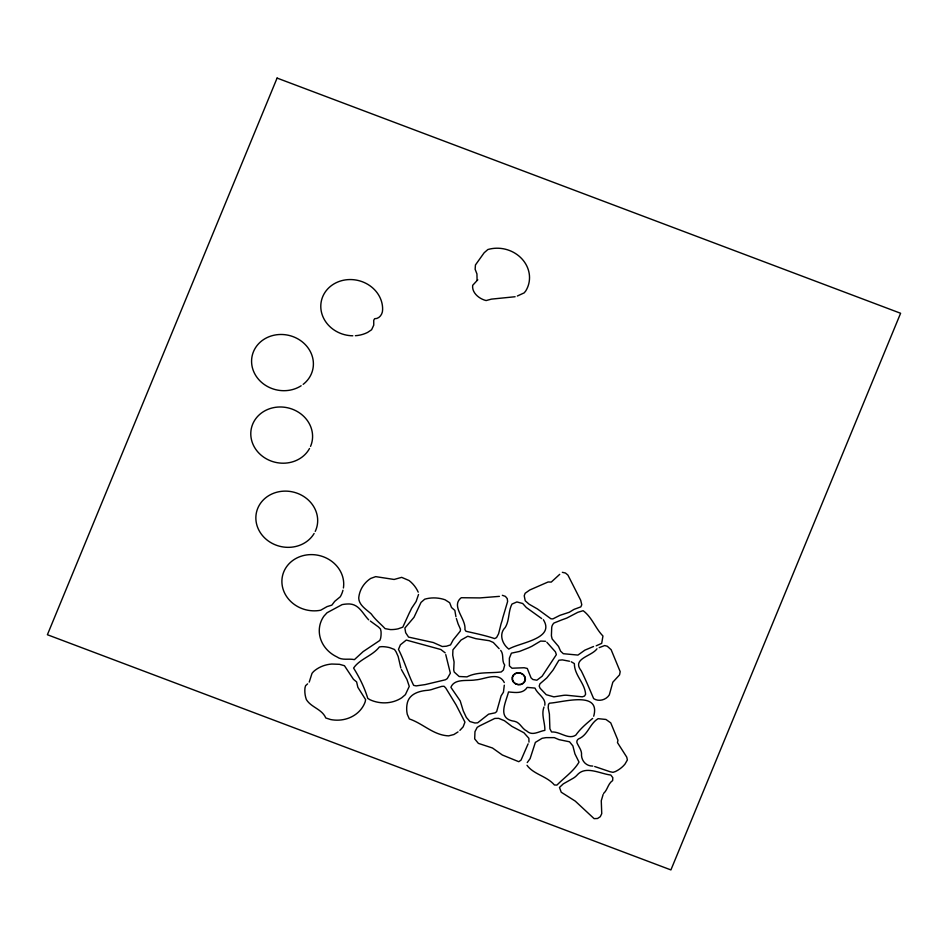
<?xml version="1.0" encoding="UTF-8"?>
<svg xmlns="http://www.w3.org/2000/svg" width="948" height="948" viewBox="0 0 948 948"><rect width="100%" height="100%" fill="white"/><g stroke="black" fill="none" stroke-linecap="round" stroke-linejoin="round"><path stroke-width="1.42" d="M504.3 685.203L503.435 692.218L501.113 695.832L496.657 711.616L495.117 712.837L488.623 714.176L477.638 722.838L474.889 722.992L469.9 721.523L466.357 717.458L463.24 710.834L460.218 700.928L450.893 687.324C454.554 678.164 467.447 681.351 475.623 679.894C485.009 679.289 498.707 671.303 504.289 682.548M603.141 794.436L601.269 800.74L601.743 813.657L600.285 816.69L597.548 818.491L594.112 818.645L575.246 801.107L561.24 792.232L559.474 787.433L563.266 783.878L572.959 778.391A18.439 16.59 13.1 0 0 577.071 775.109C585.497 765.19 600.179 773.829 610.796 775.026L612.823 777.668L612.645 780.56C607.858 783.783 607.704 789.708 603.651 793.381M528.972 742.13L528.877 738.302L523.948 732.768L511.873 726.369L504.49 720.741L498.648 718.347L494.785 718.43L479.629 725.884L477.2 727.341L474.972 731.655L474.687 738.883L478.373 743.374L492.474 747.996L502.333 754.999L518.769 761.706L521.033 760.118L528.107 743.848M418.53 594.491L416.113 601.53L411.61 608.26A123.548 111.129 13.1 0 1 409.287 613.012L402.805 627.161L398.101 628.832A31.071 27.942 13.1 0 1 390.446 629.591L385.101 628.643C380.421 623.618 375.218 619.648 371.308 613.996C366.438 609.54 358.901 605.168 358.735 598.046A31.071 27.942 13.1 0 1 370.668 578.446L375.681 576.633L394.119 579.465L401.668 577.356L409.074 580.532A31.071 27.942 13.1 0 1 418.21 592.156M544.804 705.229C546.167 698.119 537.409 694.161 534.98 688.082L527.183 687.395C523.012 694.019 514.989 692.502 508.495 691.945C505.877 702.575 496.551 718.857 514.551 721.298C520.168 722.471 521.862 728.751 526.744 731.015C532.409 736.312 538.701 731.335 544.851 730.375C545.159 722.613 540.964 714.555 544.01 707.007M593.697 716.226C600.973 690.369 562.863 702.409 549.556 703.167L548.501 704.317L548.181 707.718L549.402 714.045L549.887 728.751L551.57 732.01C559.889 731.216 568.16 740.104 575.803 735.138C580.389 728.609 586.611 723.454 592.654 718.406M309.214 682.11L312.011 673.341L313.563 671.54A31.071 27.954 13.1 0 1 331.741 664.038L339.491 664.311L344.456 665.721L353.486 679.361L356.602 681.896L357.87 687.336L365.608 699.612L365.17 701.887A31.071 27.954 13.1 0 1 330.698 719.556L325.792 717.991C321.988 708.986 311.217 707.552 306.37 699.588A31.071 27.954 13.1 0 1 304.972 687.916L305.588 685.688L307.579 683.875M527.242 762.559L530.098 758.649L535.371 742.391L542.102 738.291L546.06 737.639L554.284 737.627L558.941 739.618L569.523 741.798L572.876 745.898L574.938 753.885L579.015 762.097C573.813 771.139 564.285 777.597 556.938 785.074L554.426 784.98C546.735 776.021 533.57 774.421 527.017 765.309M459.899 730.363L463.157 726.843L464.947 722.127L456.118 704.945L445.714 687.94L444.067 686.281L441.804 686.376L433.485 688.912A20.951 18.841 13.1 0 1 427.773 690.298C419.561 690.855 409.654 693.723 407.403 702.587A31.071 27.954 13.1 0 0 407.273 714.259L409.311 718.928C423.14 723.585 433.52 735.293 448.677 735.861L453.879 734.534L458.038 731.915M559.711 574.346L551.262 582.084L548.098 581.977L529.778 589.988L525.121 593.294L524.232 595.747L525.216 600.783L529.138 604.22L537.445 608.971L550.918 618.795L552.885 618.89L559.865 615.359L569.274 612.266L574.014 609.386L580.828 606.874L581.776 604.729L580.721 600.321L567.923 575.081L565.458 573.03L562.342 572.319M596.991 648.776C591.611 656.466 571.49 658.54 581.195 670.722C585.663 679.716 589.632 689.184 593.649 698.629C598.792 701.994 606.08 699.968 609.303 694.908L612.823 682.205L619.565 674.869L620.193 671.658L611.128 649.688L607.265 646.228L604.67 645.564L599.183 647.638M517.359 296.013L524.185 292.861L525.69 291.036A31.071 27.954 13.1 0 0 522.04 258.994A31.071 27.954 13.1 0 0 487.865 249.537L484.144 252.772L475.446 264.966L475.138 269.279L476.939 273.925L477.081 279.885L477.78 279.814L472.673 285.324C471.701 292.92 479.415 298.999 486.134 300.552L491.408 299.13L515.12 296.736M593.555 646.5L584.869 650.15L577.936 655.08L563.325 653.705L560.612 651.193L558.514 646.406L552.127 638.928L551.404 635.8L551.712 627.505A8.864 7.975 13.1 0 1 553.964 623.026L562.247 619.708A137.128 123.347 13.1 0 0 566.868 618.037L577.889 612.278L583.15 610.702C592.062 617.278 595.439 628.429 602.952 636.001L601.696 643.384L596.209 645.801M499.406 596.363L479.949 597.915L461.273 597.726C450.419 606.151 466.274 618.641 464.923 629.591L465.989 631.285C475.469 633.406 485.329 635.48 494.643 638.596L496.551 637.566L498.577 633.797L500.437 626.379A40.172 36.142 13.1 0 1 501.622 622.089A34.436 30.976 13.1 0 0 502.689 618.108L507.618 601.518L507.251 598.626L505.391 596.375L502.345 595.308M592.784 766.079C585.615 766.174 580.875 760.154 581.527 753.269A15.998 14.398 13.1 0 0 580.034 748.647L577.379 743.694A4.076 3.662 13.1 0 1 578.505 738.942C588.068 735.044 589.644 723.656 598.129 718.667L605.95 719.461L610.749 722.886L617.942 740.258L617.468 742.604L626.758 757.156L627.375 759.976L624.933 764.171A31.071 27.954 13.1 0 1 615.359 771.565L612.989 772.324L610.109 771.743L594.692 766.517M569.499 661.242L562.342 659.891L558.917 660.223L553.111 669.999L546.83 677.867L539.933 683.828L539.199 686.127L540.099 688.224L546.226 694.683L553.869 696.863L562.946 695.429A15.085 13.568 13.1 0 1 567.496 695.322L582.273 696.827L584.501 696.069L585.591 694.303C584.987 683.164 574.263 675.177 574.381 663.612L571.253 661.775M545.515 641.286L540.609 641.073L531.781 646.323A127.222 114.447 13.1 0 0 528.842 647.721L519.48 651.442L511.41 653.16L509.372 658.149L509.408 665.863L511.991 668.221L524.185 667.748L527.289 668.47L531.034 677.856L532.847 679.491L536.852 680.214L542.09 676.268L556.358 654.641L555.421 651.845L546.842 642.258M541.699 618.57L526.306 607.502L522.704 603.497L516.897 601.944L511.956 604.089C508.128 611.496 509.609 620.3 505.248 627.481C498.589 633.892 502.239 644.166 508.803 649.084C519.421 642.531 555.587 638.964 543.346 619.684M370.336 621.047L378.43 626.948L380.456 628.939L381.001 631.238A31.071 27.954 13.1 0 1 380.634 638.253L379.84 640.433L363.179 651.572L354.41 659.63C348.544 658.303 342.299 660.78 336.824 656.846A31.071 27.954 13.1 0 1 323.849 616.247L327.06 612.74L342.074 604.634A31.071 27.954 13.1 0 1 349.741 603.983C359.256 604.611 362.859 613.806 368.654 619.826M499.134 648.669L493.292 642.46L489.393 640.73L475.872 638.679L467.767 636.262L461.048 640.042L452.931 649.83L452.717 655.175L454.08 661.988L453.713 670.023L454.234 672.061L459.164 676.505L466.973 676.872C477.318 671.563 489.879 673.388 501.243 671.954L503.388 670.058L504.692 665.034C501.35 660.827 504.218 654.63 500.686 650.352M445.204 652.876L440.82 649.51L406.301 640.066L400.4 644.794L398.468 649.416C404.595 661.147 407.818 673.803 413.66 685.368L416.136 685.89L425.119 684.61L445.465 679.763L447.29 678.567L450.347 673.199L445.761 654.618M401.371 669.513L406.929 679.42L409.263 686.376L405.389 694.647L401.739 697.775A31.071 27.954 13.1 0 1 369.91 699.707L367.753 698.356C364.494 687.501 359.422 677.393 353.592 668.067C359.79 658.896 372.446 655.933 379.413 646.915L381.937 646.631A31.071 27.954 13.1 0 1 389.652 647.638L394.463 649.463L396.039 651.762L398.172 656.502L400.838 668.02M455.929 616.686L454.839 610.394L451.532 607.526L449.684 602.738L445.074 599.788A31.071 27.942 13.1 0 0 424.74 599.183L421.019 602.407L413.992 617.326L404.879 628.062L405.661 632.695L408.564 637.092L433.295 642.531L442.266 646.524L446.449 646.204L450.513 644.913L453.227 639.841L460.313 631.06L460.479 629.223L458.014 623.677A222.78 200.407 13.1 0 0 456.367 618.523M355.382 335.711A31.071 27.942 13.1 0 0 367.551 332.452L371.604 329.75L373.749 325.14L373.737 320.258L374.638 318.718C379.401 318.895 382.648 314.155 382.613 309.747A31.071 27.942 13.1 0 0 351.909 279.589A31.071 27.942 13.1 0 0 320.791 306.749A31.071 27.942 13.1 0 0 352.798 335.782M301.156 385.765A31.071 27.954 13.1 0 1 251.931 365.561A31.071 27.954 13.1 0 1 292.873 336.576A31.071 27.954 13.1 0 1 303.159 384.355M309.522 448.499A31.071 27.954 13.1 0 1 256.612 450.454A31.071 27.954 13.1 0 1 277.705 407.071A31.071 27.954 13.1 0 1 310.541 446.378M342.951 590.272A31.071 27.954 13.1 0 1 340.285 596.766L334.703 601.364L331.859 605.132L327.072 606.601L320.661 610.228A31.071 27.954 13.1 0 1 282.125 584.904A31.071 27.954 13.1 0 1 313.065 554.651A31.071 27.954 13.1 0 1 343.413 587.973M314.12 533.487A31.071 27.954 13.1 0 1 261.079 533.771A31.071 27.954 13.1 0 1 283.843 491.147A31.071 27.954 13.1 0 1 315.234 531.401M523.083 674.644A6.553 5.901 13.1 0 1 520.559 684.456A6.553 5.901 13.1 0 1 512.157 677.358A6.553 5.901 13.1 0 1 522.68 674.301M523.497 674.727A6.553 5.901 13.1 0 1 520.867 684.515A6.553 5.901 13.1 0 1 512.536 677.346A6.553 5.901 13.1 0 1 523.095 674.384M277.089 78.08L47.4 634.733L670.911 869.92L900.6 313.267L277.089 78.08"/></g></svg>
